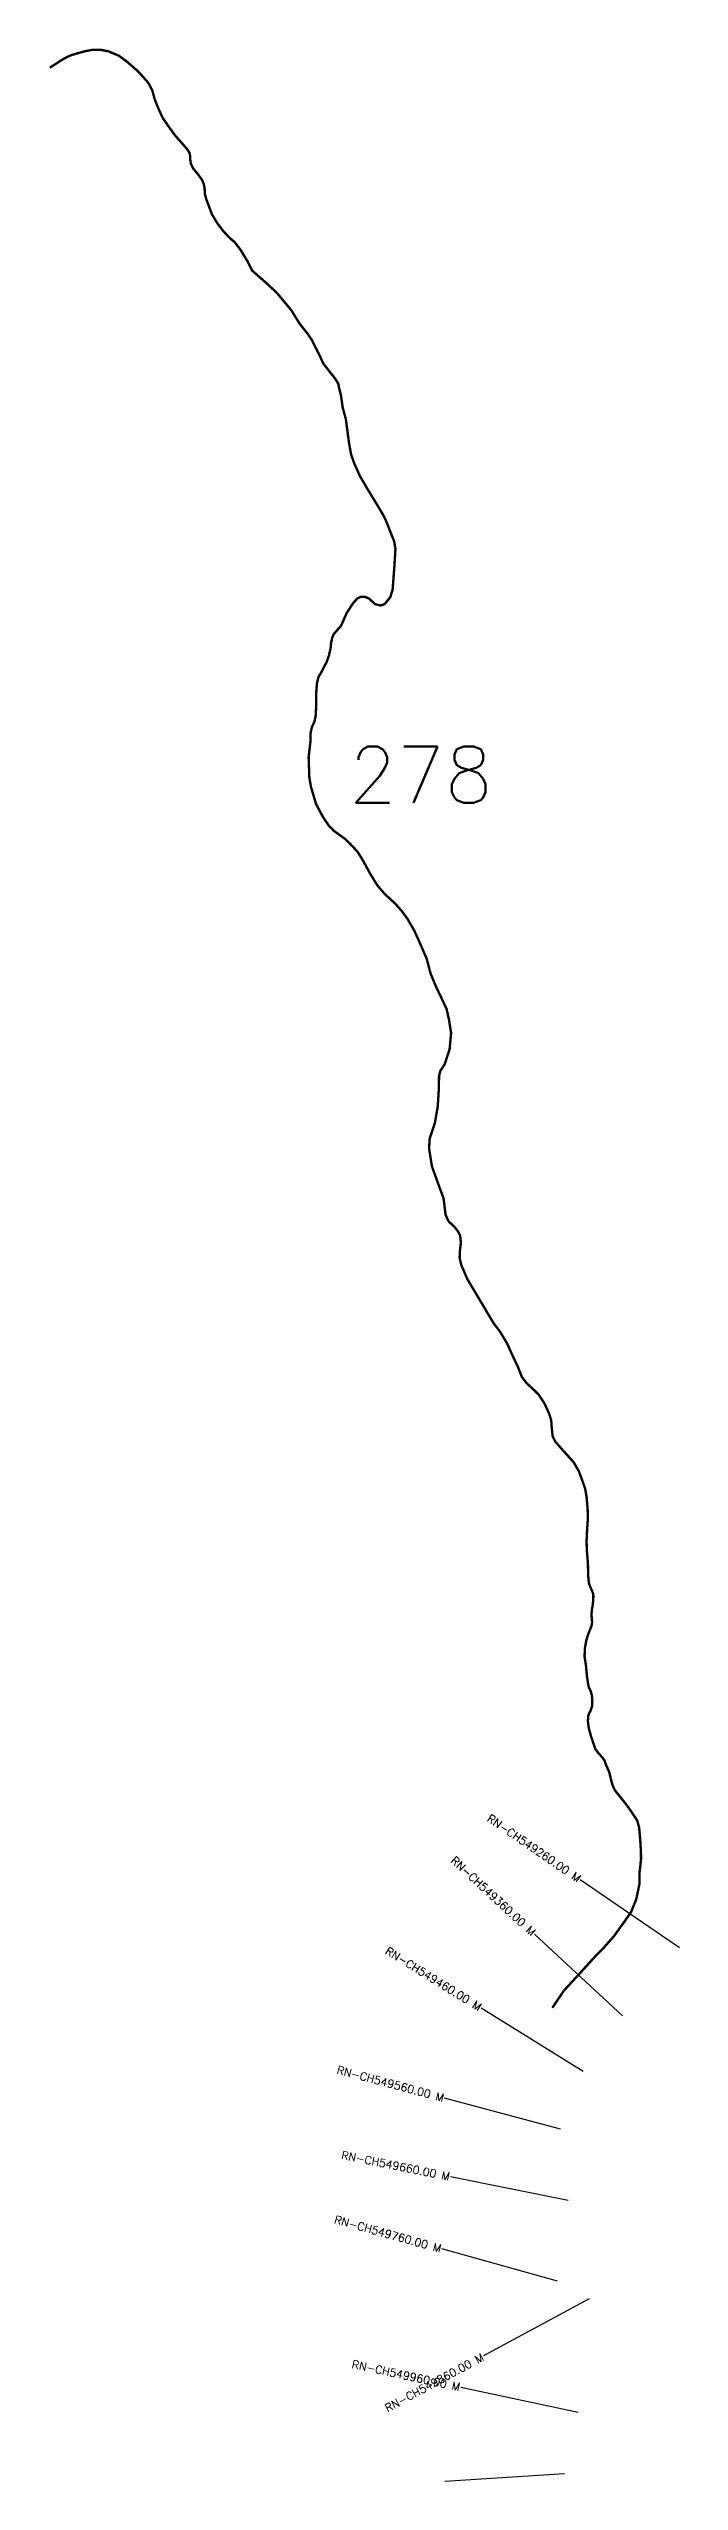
# Model space of a CAD drawing. Header units: metres. Extents: x 317826 to 321838, y 1856855 to 1863110.
# Drawn here: x 317826 to 318614, y 1860070 to 1863110 of the extents above; entities that cross this region are included whole.
import ezdxf
from ezdxf.enums import TextEntityAlignment as Align

# ---------------------------------------------------------------- set-up
doc = ezdxf.new("R2010")
doc.units = ezdxf.units.M
for name, color, linetype in [('CS', 134, 'Continuous'), ('CSMark', 6, 'Continuous'), ('NATURALLY PROTECTED', 3, 'Continuous')]:
    doc.layers.add(name, color=color, linetype=linetype)
doc.styles.get("Standard").update_dxf_attribs({"font": 'simplex.shx'})

msp = doc.modelspace()

# ---------------------------------------------------------------- linework, layer by layer
at = {"layer": 'CS'}
for p, q in [((318614.5, 1860736.9), (318490.7, 1860821.6)), ((318543.4, 1860651.9), (318433.3, 1860753.8)), ((318494.3, 1860582.2), (318366.7, 1860661.2)), ((318466, 1860510), (318321.1, 1860548.8)), ((318475.5, 1860420.9), (318328.5, 1860450.6)), ((318462.2, 1860320.3), (318317.7, 1860360.5)), ((318501.7, 1860298.1), (318369.8, 1860226.7)), ((318488, 1860155.9), (318341.4, 1860187.4)), ((318471, 1860079.3), (318321.3, 1860070))]:
    msp.add_line(p, q, dxfattribs=at)
at = {"layer": 'NATURALLY PROTECTED', "const_width": 3, "flags": 128}
msp.add_lwpolyline([(317827.6, 1863086.2), (317830.9, 1863088.4), (317843, 1863096.2), (317849.5, 1863099.8), (317854.9, 1863102.1), (317862.3, 1863104.3), (317871.5, 1863106.8), (317880.9, 1863108.6), (317891.5, 1863108.6), (317900.9, 1863106.7), (317913.6, 1863101.4), (317923.5, 1863094.3), (317929.3, 1863089.2), (317937.4, 1863082.2), (317942.8, 1863076.3), (317950.7, 1863067.4), (317955.6, 1863058.1), (317958.8, 1863046.5), (317963.6, 1863034.6), (317968.7, 1863023.6), (317974.5, 1863015), (317984.3, 1863001.5), (317992.7, 1862992), (317999.8, 1862983.8), (318002.2, 1862979.7), (318003, 1862976.2), (318003.2, 1862970.6), (318004.1, 1862965.9), (318006.6, 1862960.6), (318012.3, 1862953.7), (318017.5, 1862946.6), (318019.8, 1862941.6), (318021.1, 1862935.9), (318021.3, 1862928.8), (318023.1, 1862922.2), (318030.3, 1862902.9), (318037, 1862891.9), (318044.4, 1862882), (318053, 1862873), (318058.5, 1862868.4), (318065.4, 1862859.5), (318075, 1862843.9), (318080.2, 1862833.1), (318086.3, 1862827.6), (318100.5, 1862815.1), (318111.7, 1862804.5), (318121.6, 1862792.6), (318129.5, 1862783.1), (318139.8, 1862766.5), (318145.5, 1862759.2), (318150.1, 1862753.5), (318155, 1862746.1), (318163.4, 1862729.6), (318169.6, 1862716.3), (318174.2, 1862710.5), (318178.4, 1862705), (318182.5, 1862700), (318186.2, 1862694.8), (318188.3, 1862690.7), (318189.2, 1862685.7), (318191.4, 1862677.4), (318193.7, 1862661.6), (318197.6, 1862647.1), (318199, 1862636.6), (318201.5, 1862618.1), (318204, 1862603.6), (318207.8, 1862592.6), (318215.2, 1862575.9), (318224, 1862560.9), (318236.1, 1862541.1), (318243.1, 1862529.4), (318247.7, 1862520.4), (318252.2, 1862509), (318258.1, 1862494.1), (318259.6, 1862484.9), (318258.5, 1862466.4), (318256.1, 1862433.9), (318253.1, 1862424.5), (318246, 1862415.9), (318241.1, 1862414.2), (318234, 1862415.9), (318226.8, 1862422.8), (318221.3, 1862425.2), (318215.8, 1862424.8), (318211.8, 1862422.9), (318206.5, 1862416.9), (318198.5, 1862404.5), (318191.7, 1862389), (318187.2, 1862383.8), (318182.8, 1862378.9), (318180.8, 1862374.6), (318179.2, 1862367.7), (318178.6, 1862361.1), (318176.4, 1862351.3), (318173.7, 1862343.8), (318167.2, 1862331.3), (318163.5, 1862325), (318161.5, 1862317), (318160.5, 1862304.4), (318160.6, 1862290.5), (318160, 1862277.1), (318158.3, 1862268.9), (318155.2, 1862262.2), (318153.6, 1862255.2), (318153.3, 1862243.7), (318151.1, 1862224.8), (318151.5, 1862213.4), (318152, 1862199.1), (318154, 1862187.6), (318160.3, 1862166.3), (318168.7, 1862150.5), (318176, 1862139.5), (318182.6, 1862132.6), (318196, 1862123), (318203.6, 1862115.8), (318212.5, 1862106.1), (318219.7, 1862094.4), (318227.8, 1862079.4), (318236.7, 1862064.9), (318245.7, 1862054.2), (318259.4, 1862041.5), (318267.3, 1862032.7), (318274.8, 1862022.4), (318283.3, 1862007.6), (318289.6, 1861993.7), (318298.7, 1861972.7), (318303.4, 1861954.6), (318310.2, 1861938.2), (318318.7, 1861920.3), (318323.6, 1861909.8), (318326.6, 1861896.3), (318329.2, 1861880), (318327.3, 1861859.6), (318321, 1861840.5), (318315.8, 1861832.9), (318314.1, 1861825.8), (318313.8, 1861809.3), (318312.5, 1861788.1), (318308.8, 1861767.1), (318302.4, 1861747.9), (318301.7, 1861735.6), (318305.2, 1861713.3), (318314.2, 1861688.3), (318319.7, 1861673.5), (318322.3, 1861652.6), (318326.2, 1861644.4), (318333.4, 1861637.7), (318338, 1861631.8), (318340.5, 1861626.9), (318341.4, 1861617.9), (318340.3, 1861608.7), (318339.8, 1861599), (318342.1, 1861589.5), (318349.6, 1861572.2), (318365.3, 1861545.9), (318372.9, 1861533.1), (318382.3, 1861517.3), (318390.9, 1861505.9), (318399.2, 1861491.9), (318404.6, 1861479.9), (318413.5, 1861460.9), (318417.6, 1861450.1), (318423.7, 1861442.3), (318433, 1861433.6), (318438.6, 1861428.1), (318445.7, 1861417.3), (318451.7, 1861404.3), (318454.3, 1861396), (318455, 1861386.2), (318456.1, 1861376.2), (318459.4, 1861369.3), (318467.7, 1861359.8), (318482.4, 1861343.6), (318489.1, 1861331.7), (318492.9, 1861321.4), (318496.8, 1861310.3), (318498.6, 1861299.5), (318499.8, 1861285.1), (318500.2, 1861273.8), (318499.3, 1861261.7), (318498.5, 1861244.6), (318498.8, 1861234.2), (318500.2, 1861217), (318500.5, 1861202.5), (318501.3, 1861193.1), (318502.5, 1861189.3), (318504.6, 1861184.5), (318506.6, 1861179.7), (318507, 1861175.8), (318506.7, 1861170), (318506.2, 1861165.3), (318505.1, 1861159), (318504.7, 1861154.3), (318504.9, 1861149.2), (318505.5, 1861143.6), (318504.5, 1861138.5), (318500.6, 1861128.7), (318498.2, 1861121), (318496.4, 1861111.3), (318496, 1861100.7), (318497.7, 1861089.8), (318499, 1861076), (318501, 1861063.2), (318503.9, 1861056.9), (318505.2, 1861051.8), (318505.7, 1861044.5), (318505.3, 1861038.4), (318503.3, 1861032.6), (318500.8, 1861028), (318500.1, 1861020.2), (318501.4, 1861010.7), (318504.2, 1861000.7), (318509.4, 1860985.3), (318513.7, 1860979.6), (318518.9, 1860973.8), (318521, 1860970.6), (318522.4, 1860966.4), (318526.7, 1860956.7), (318530.6, 1860941), (318533.5, 1860934.2), (318538.7, 1860927.6), (318547.6, 1860916.5), (318553.8, 1860907.9), (318561.8, 1860895.8), (318564.2, 1860886.9), (318565.5, 1860872.7), (318566.4, 1860857.9), (318566.6, 1860848.2), (318565.6, 1860838.3), (318564.5, 1860829.1), (318564.6, 1860816.4), (318560.5, 1860797.2), (318554.2, 1860781.6), (318545.9, 1860769.6), (318532.5, 1860751), (318519.1, 1860735.9), (318510.6, 1860727.5), (318489.4, 1860704.1), (318470.3, 1860683.4), (318455.7, 1860661.8)], dxfattribs=at)

# ---------------------------------------------------------------- texts
at = {"insert": (318201.3, 1862237.8), "char_height": 70, "attachment_point": 1}
msp.add_mtext_dynamic_manual_height_columns('278', width=95.172, gutter_width=1, heights=[0], dxfattribs=at)
at = {"layer": 'CSMark'}
for s, rotation, p in [('RN-CH549260.00 M', 325.632, (318489.8, 1860822.2)), ('RN-CH549360.00 M', 317.215, (318432.6, 1860754.5)), ('RN-CH549460.00 M', 328.2448, (318365.9, 1860661.7)), ('RN-CH549560.00 M', 345.0314, (318320.1, 1860549.1)), ('RN-CH549660.00 M', 348.5586, (318327.5, 1860450.8)), ('RN-CH549760.00 M', 344.4584, (318316.7, 1860360.7)), ('RN-CH549960.00 M', 347.854, (318340.4, 1860187.7)), ('RN-CH549860.00 M', 28.4193, (318368.9, 1860226.3))]:
    msp.add_text(s, height=10, rotation=rotation, dxfattribs=at).set_placement(p, align=Align.MIDDLE_RIGHT)

doc.saveas('drawing.dxf')
